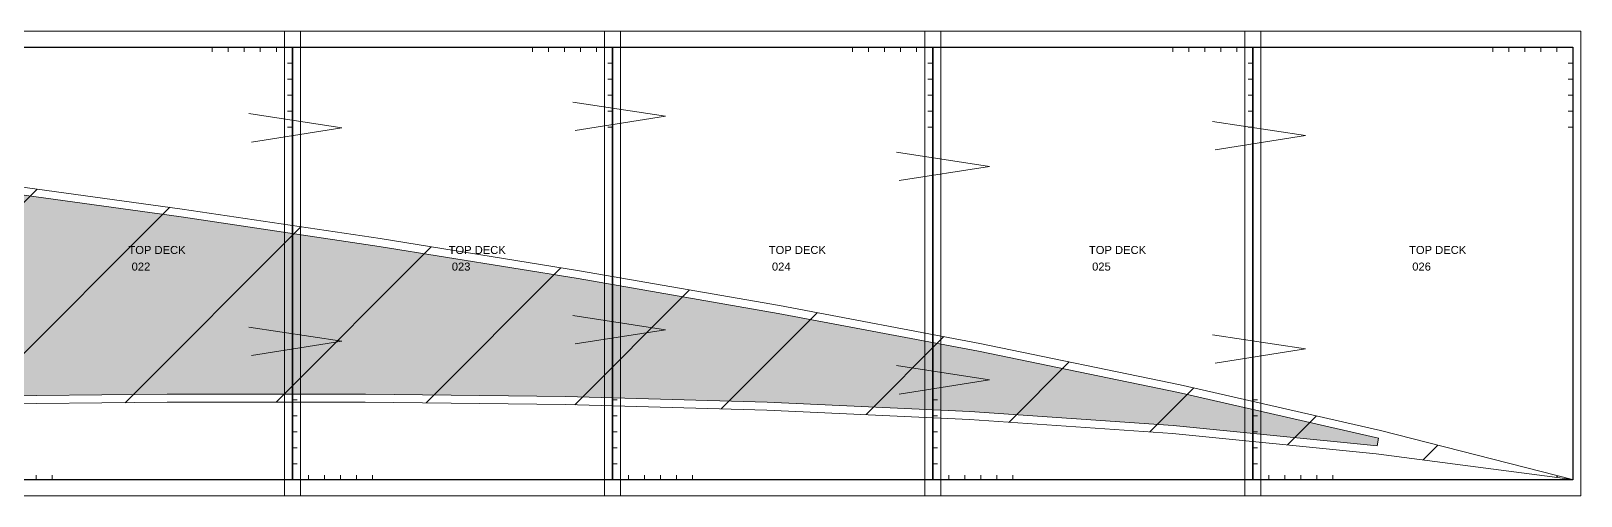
# Model space of a CAD drawing. Header units: millimetres. Extents: x -751 to 39822, y -9875 to 9310.
# Drawn here: x 23463 to 24432, y 9020 to 9310 of the extents above; entities that cross this region are included whole.
import ezdxf
from ezdxf.enums import TextEntityAlignment as Align

# ---------------------------------------------------------------- set-up
doc = ezdxf.new("R2010")
doc.units = ezdxf.units.MM
doc.header["$MEASUREMENT"] = 0
doc.layers.get('0').update_dxf_attribs({"lineweight": 0})
doc.layers.add('print', color=3, linetype='Continuous', lineweight=0)
doc.styles.get("Standard").update_dxf_attribs({"font": 'arial.ttf'})

# ---------------------------------------------------------------- blocks, each defined once
blk = doc.blocks.new('top hull')
h = blk.add_hatch()
h.set_pattern_fill('user', color=252, scale=66.505, angle=45, style=0, pattern_type=0)
h.set_pattern_definition([(45, (-19226.736, -9029.57), (-47.02614, 47.02614), [])])
h.paths.add_polyline_path([(5199.74, 0.23), (5079.68, 30.86), (4954.66, 59.32), (4829.5, 85.12), (4704.35, 108.74), (4579.4, 130.49), (4454.91, 150.54), (4331.22, 168.99), (4208.7, 185.83), (4087.77, 201.01), (3968.86, 214.45), (3852.45, 226.03), (3738.95, 235.72), (3628.7, 243.68), (3522.06, 250.1), (3419.35, 255.15), (3320.94, 259), (3227.15, 261.83), (3138.34, 263.82), (3054.83, 265.16), (2976.99, 266.01), (2905.15, 266.56), (2839.61, 266.97), (2780.16, 267.31), (2726.28, 267.6), (2677.43, 267.82), (2633.06, 267.99), (2592.66, 268.1), (2555.67, 268.16), (2521.56, 268.18), (2489.8, 268.15), (2459.85, 268.08), (2431.17, 267.97), (2403.25, 267.84), (2375.66, 267.68), (2347.98, 267.51), (2319.8, 267.32), (2290.72, 267.14), (2260.32, 266.97), (2228.19, 266.81), (2193.92, 266.68), (2157.09, 266.58), (2117.3, 266.53), (2074.13, 266.52), (2027.13, 266.5), (1975.8, 266.25), (1919.62, 265.59), (1858.06, 264.3), (1790.63, 262.18), (1716.8, 259.02), (1636.05, 254.63), (1547.87, 248.79), (1451.75, 241.32), (1347.17, 232), (1233.75, 220.65), (1112.62, 207.36), (985.92, 192.34), (855.76, 175.85), (724.29, 158.11), (593.62, 139.37), (465.84, 119.87), (343.04, 99.84), (227.26, 79.51), (120.47, 59.14), (25.47, 39.1), (119.78, 40.76), (226.12, 41.91), (341.32, 42.52), (463.43, 42.65), (590.43, 42.38), (720.29, 41.76), (850.93, 40.89), (980.26, 39.81), (1106.2, 38.62), (1226.64, 37.37), (1339.48, 36.14), (1443.62, 34.97), (1539.44, 33.85), (1627.46, 32.78), (1708.21, 31.75), (1782.21, 30.74), (1849.97, 29.74), (1912.04, 28.74), (1968.92, 27.72), (2021.15, 26.67), (2069.25, 25.58), (2113.74, 24.41), (2155.05, 23.18), (2193.53, 21.88), (2229.52, 20.54), (2263.38, 19.17), (2295.44, 17.8), (2326.04, 16.44), (2355.53, 15.13), (2384.26, 13.9), (2412.55, 12.8), (2440.76, 11.85), (2469.3, 11.1), (2498.72, 10.56), (2529.62, 10.25), (2562.61, 10.15), (2598.29, 10.29), (2637.26, 10.66), (2680.12, 11.26), (2727.46, 12.1), (2779.89, 13.19), (2837.98, 14.51), (2902.33, 16.07), (2973.17, 17.86), (3050.17, 19.85), (3132.98, 22.02), (3221.22, 24.35), (3314.53, 26.81), (3412.54, 29.36), (3514.88, 32), (3621.19, 34.69), (3731.1, 37.41), (3844.23, 40.13), (3960.24, 42.81), (4078.73, 45.27), (4199.35, 47.24), (4321.74, 48.42), (4445.58, 48.47), (4570.57, 47.01), (4696.43, 43.61), (4822.94, 37.76), (4949.9, 28.9), (5077.14, 16.37)])
blk.add_hatch(color=255).paths.add_polyline_path([(5077.71, 21.34), (5078.51, 26), (4953.6, 54.43), (4828.53, 80.22), (4703.45, 103.82), (4578.57, 125.56), (4454.15, 145.6), (4330.51, 164.04), (4208.05, 180.87), (4087.18, 196.05), (3968.34, 209.48), (3851.99, 221.05), (3738.55, 230.73), (3628.37, 238.7), (3521.78, 245.11), (3419.13, 250.15), (3320.76, 254), (3227.02, 256.83), (3138.24, 258.82), (3054.77, 260.16), (2976.95, 261.01), (2905.12, 261.56), (2839.58, 261.97), (2780.14, 262.31), (2726.26, 262.6), (2677.41, 262.82), (2633.05, 262.99), (2592.64, 263.1), (2555.66, 263.16), (2521.56, 263.18), (2489.8, 263.15), (2459.86, 263.08), (2431.19, 262.97), (2403.28, 262.84), (2375.69, 262.68), (2348.01, 262.51), (2319.84, 262.32), (2290.75, 262.14), (2260.35, 261.97), (2228.21, 261.81), (2193.93, 261.68), (2157.1, 261.58), (2117.3, 261.53), (2074.13, 261.52), (2027.15, 261.5), (1975.84, 261.25), (1919.7, 260.59), (1858.19, 259.3), (1790.81, 257.18), (1717.04, 254.03), (1636.35, 249.63), (1548.23, 243.81), (1452.17, 236.33), (1347.65, 227.02), (1234.27, 215.68), (1113.19, 202.39), (986.53, 187.38), (856.41, 170.89), (724.98, 153.16), (594.35, 134.43), (466.62, 114.93), (343.88, 94.91), (228.16, 74.6), (121.46, 54.24), (77.75, 45.02), (119.71, 45.76), (226.08, 46.91), (341.3, 47.52), (463.43, 47.65), (590.45, 47.38), (720.32, 46.76), (850.96, 45.89), (980.31, 44.81), (1106.25, 43.62), (1226.69, 42.37), (1339.54, 41.14), (1443.68, 39.97), (1539.5, 38.85), (1627.53, 37.78), (1708.28, 36.75), (1782.28, 35.74), (1850.05, 34.74), (1912.12, 33.74), (1969.01, 32.72), (2021.25, 31.67), (2069.37, 30.57), (2113.88, 29.41), (2155.21, 28.18), (2193.71, 26.88), (2229.72, 25.54), (2263.59, 24.17), (2295.65, 22.79), (2326.26, 21.43), (2355.75, 20.12), (2384.46, 18.9), (2412.73, 17.79), (2440.91, 16.85), (2469.41, 16.1), (2498.79, 15.56), (2529.65, 15.25), (2562.61, 15.15), (2598.26, 15.29), (2637.2, 15.66), (2680.04, 16.26), (2727.37, 17.1), (2779.78, 18.18), (2837.86, 19.51), (2902.21, 21.06), (2973.04, 22.85), (3050.04, 24.85), (3132.85, 27.02), (3221.09, 29.35), (3314.4, 31.8), (3412.41, 34.36), (3514.76, 37), (3621.07, 39.69), (3730.98, 42.41), (3844.12, 45.13), (3960.13, 47.8), (4078.64, 50.27), (4199.29, 52.24), (4321.72, 53.42), (4445.61, 53.47), (4570.66, 52.01), (4696.61, 48.6), (4823.23, 42.75), (4950.32, 33.88), (5077.71, 21.34), (5078.51, 26)], flags=0)
for p, q in [((4350, 270), (4350, 267)), ((4360, 270), (4360, 267)), ((4370, 270), (4370, 267)), ((4380, 270), (4380, 267)), ((4390, 270), (4390, 267)), ((4400, 270), (4400, 260)), ((4550, 270), (4550, 267)), ((4560, 270), (4560, 267)), ((4570, 270), (4570, 267)), ((4580, 270), (4580, 267)), ((4590, 270), (4590, 267)), ((4600, 270), (4600, 260)), ((4750, 270), (4750, 267)), ((4760, 270), (4760, 267)), ((4770, 270), (4770, 267)), ((4780, 270), (4780, 267)), ((4790, 270), (4790, 267)), ((4800, 270), (4800, 260)), ((4950, 270), (4950, 267)), ((4960, 270), (4960, 267)), ((4970, 270), (4970, 267)), ((4980, 270), (4980, 267)), ((4990, 270), (4990, 267)), ((5000, 270), (5000, 260)), ((5150, 270), (5150, 267)), ((5160, 270), (5160, 267)), ((5170, 270), (5170, 267)), ((5180, 270), (5180, 267)), ((5190, 270), (5190, 267)), ((5200, 270), (5200, 260)), ((4400, 260), (4397, 260)), ((4400, 260), (4400, 250)), ((4600, 260), (4597, 260)), ((4600, 260), (4600, 250)), ((4800, 260), (4797, 260)), ((4800, 260), (4800, 250)), ((5000, 260), (4997, 260)), ((5000, 260), (5000, 250)), ((5200, 260), (5197, 260)), ((5200, 260), (5200, 250)), ((4400, 250), (4397, 250)), ((4400, 250), (4400, 240)), ((4600, 250), (4597, 250)), ((4600, 250), (4600, 240)), ((4800, 250), (4797, 250)), ((4800, 250), (4800, 240)), ((5000, 250), (4997, 250)), ((5000, 250), (5000, 240)), ((5200, 250), (5197, 250)), ((5200, 250), (5200, 240)), ((4400, 240), (4397, 240)), ((4400, 240), (4400, 230)), ((4575.12, 235.72), (4633.18, 226.85)), ((4600, 240), (4597, 240)), ((4600, 240), (4600, 230)), ((4800, 240), (4797, 240)), ((4800, 240), (4800, 230)), ((5000, 240), (4997, 240)), ((5000, 240), (5000, 230)), ((5200, 240), (5197, 240)), ((5200, 240), (5200, 230)), ((4372.86, 228.49), (4430.92, 219.62)), ((4400, 230), (4397, 230)), ((4400, 230), (4400, 220)), ((4633.18, 226.85), (4576.73, 217.98)), ((4600, 230), (4597, 230)), ((4600, 230), (4600, 220)), ((4800, 230), (4797, 230)), ((4800, 230), (4800, 220)), ((4974.82, 223.68), (5032.88, 214.81)), ((5000, 230), (4997, 230)), ((5000, 230), (5000, 220)), ((5200, 230), (5197, 230)), ((5200, 230), (5200, 220)), ((4430.92, 219.62), (4374.48, 210.75)), ((4400, 220), (4397, 220)), ((4600, 220), (4597, 220)), ((4800, 220), (4797, 220)), ((5032.88, 214.81), (4976.43, 205.94)), ((5000, 220), (4997, 220)), ((5200, 220), (5197, 220)), ((4777.38, 204.42), (4835.44, 195.55)), ((4835.44, 195.55), (4778.99, 186.68)), ((4575.12, 102.58), (4633.18, 93.71)), ((4372.86, 95.36), (4430.92, 86.49)), ((4633.18, 93.71), (4576.73, 84.84)), ((4974.82, 90.54), (5032.88, 81.67)), ((4430.92, 86.49), (4374.48, 77.62)), ((5032.88, 81.67), (4976.43, 72.8)), ((4777.38, 71.28), (4835.44, 62.41)), ((4835.44, 62.41), (4778.99, 53.54)), ((4400, 50), (4403, 50)), ((4400, 40), (4400, 50)), ((4600, 50), (4603, 50)), ((4600, 40), (4600, 50)), ((4800, 50), (4803, 50)), ((4800, 40), (4800, 50)), ((5000, 50), (5003, 50)), ((5000, 40), (5000, 50)), ((4400, 40), (4403, 40)), ((4400, 30), (4400, 40)), ((4600, 40), (4603, 40)), ((4600, 30), (4600, 40)), ((4800, 40), (4803, 40)), ((4800, 30), (4800, 40)), ((5000, 40), (5003, 40)), ((5000, 30), (5000, 40)), ((4400, 20), (4400, 30)), ((4400, 30), (4403, 30)), ((4600, 20), (4600, 30)), ((4600, 30), (4603, 30)), ((4800, 20), (4800, 30)), ((4800, 30), (4803, 30)), ((5000, 20), (5000, 30)), ((5000, 30), (5003, 30)), ((4400, 20), (4403, 20)), ((4400, 10), (4400, 20)), ((4600, 20), (4603, 20)), ((4600, 10), (4600, 20)), ((4800, 20), (4803, 20)), ((4800, 10), (4800, 20)), ((5000, 20), (5003, 20)), ((5000, 10), (5000, 20)), ((4400, 0), (4400, 10)), ((4400, 10), (4403, 10)), ((4600, 0), (4600, 10)), ((4600, 10), (4603, 10)), ((4800, 0), (4800, 10)), ((4800, 10), (4803, 10)), ((5000, 0), (5000, 10)), ((5000, 10), (5003, 10)), ((4240, 0), (4240, 3)), ((4250, 0), (4250, 3)), ((4410, 0), (4410, 3)), ((4420, 0), (4420, 3)), ((4430, 0), (4430, 3)), ((4440, 0), (4440, 3)), ((4450, 0), (4450, 3)), ((4610, 0), (4610, 3)), ((4620, 0), (4620, 3)), ((4630, 0), (4630, 3)), ((4640, 0), (4640, 3)), ((4650, 0), (4650, 3)), ((4810, 0), (4810, 3)), ((4820, 0), (4820, 3)), ((4830, 0), (4830, 3)), ((4840, 0), (4840, 3)), ((4850, 0), (4850, 3)), ((5010, 0), (5010, 3)), ((5020, 0), (5020, 3)), ((5030, 0), (5030, 3)), ((5040, 0), (5040, 3)), ((5050, 0), (5050, 3))]:
    blk.add_line(p, q)
at = {"flags": 128}
blk.add_lwpolyline([(4199.35, 47.24), (4321.74, 48.42), (4445.58, 48.47), (4570.57, 47.01), (4696.43, 43.61), (4822.94, 37.76), (4949.9, 28.9), (5077.14, 16.37), (5199.74, 0.23), (5199.74, 0.23), (5079.68, 30.86), (4954.66, 59.32), (4829.5, 85.12), (4704.35, 108.74), (4579.4, 130.49), (4454.91, 150.54), (4331.22, 168.99), (4208.7, 185.83)], dxfattribs=at)
at = {"color": 252}
for points in [[(5077.71, 21.34), (5078.51, 26), (4953.6, 54.43), (4828.53, 80.22), (4703.45, 103.82), (4578.57, 125.56), (4454.15, 145.6), (4330.51, 164.04), (4208.05, 180.87), (4087.18, 196.05), (3968.34, 209.48), (3851.99, 221.05), (3738.55, 230.73), (3628.37, 238.7), (3521.78, 245.11), (3419.13, 250.15), (3320.76, 254), (3227.02, 256.83), (3138.24, 258.82), (3054.77, 260.16), (2976.95, 261.01)], [(2973.04, 22.85), (3050.04, 24.85), (3132.85, 27.02), (3221.09, 29.35), (3314.4, 31.8), (3412.41, 34.36), (3514.76, 37), (3621.07, 39.69), (3730.98, 42.41), (3844.12, 45.13), (3960.13, 47.8), (4078.64, 50.27), (4199.29, 52.24), (4321.72, 53.42), (4445.61, 53.47), (4570.66, 52.01), (4696.61, 48.6), (4823.23, 42.75), (4950.32, 33.88), (5077.71, 21.34), (5078.51, 26)]]:
    blk.add_lwpolyline(points, dxfattribs=at)
at = {"lineweight": 30}
for points in [[(4400, 270), (4400, 0), (4200, 0), (4200, 270), (4400, 270)], [(4600, 270), (4600, 0), (4400, 0), (4400, 270), (4600, 270)], [(4800, 270), (4800, 0), (4600, 0), (4600, 270), (4800, 270)], [(5000, 270), (5000, 0), (4800, 0), (4800, 270), (5000, 270)], [(5200, 270), (5200, 0), (5000, 0), (5000, 270), (5200, 270)]]:
    blk.add_lwpolyline(points, dxfattribs=at)
at = {"layer": 'print', "color": 255}
for points in [[(4195, -10), (4405, -10), (4405, 280), (4195, 280)], [(4395, -10), (4605, -10), (4605, 280), (4395, 280)], [(4595, -10), (4805, -10), (4805, 280), (4595, 280)], [(4795, -10), (5005, -10), (5005, 280), (4795, 280)], [(4995, -10), (5205, -10), (5205, 280), (4995, 280)]]:
    blk.add_lwpolyline(points, close=True, dxfattribs=at)
at = {"layer": 'print'}
for s, p in [('TOP DECK', (4297.61, 139.44)), ('TOP DECK', (4497.61, 139.44)), ('TOP DECK', (4697.61, 139.44)), ('TOP DECK', (4897.61, 139.44)), ('TOP DECK', (5097.61, 139.44)), ('022', (4299.59, 129.08)), ('023', (4499.59, 129.08)), ('024', (4699.59, 129.08)), ('025', (4899.59, 129.08)), ('026', (5099.59, 129.08))]:
    blk.add_text(s, height=5, rotation=360, dxfattribs=at).set_placement(p, align=Align.BOTTOM_LEFT)

msp = doc.modelspace()

# ---------------------------------------------------------------- block references
msp.add_blockref('top hull', (19226.73555, 9029.56692))

doc.saveas('drawing.dxf')
